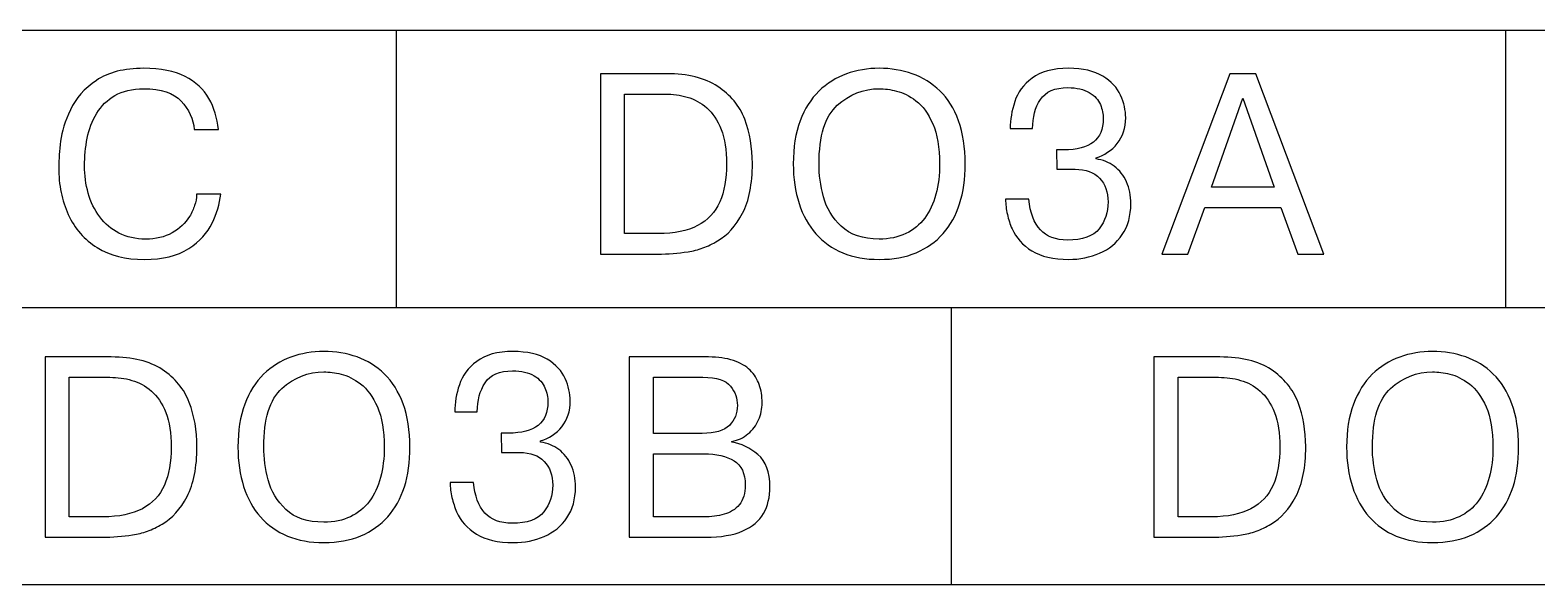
# Model space of a CAD drawing. Header units: millimetres. Extents: x 3520 to 8864, y 403 to 1747.
# Drawn here: x 5633.014 to 5634.253, y 876.052 to 876.508 of the extents above; entities that cross this region are included whole.
import ezdxf

# ---------------------------------------------------------------- set-up
doc = ezdxf.new("R2010")
doc.units = ezdxf.units.MM
doc.layers.add('text', color=250, linetype='Continuous')

msp = doc.modelspace()

# ---------------------------------------------------------------- linework, layer by layer
at = {"layer": 'text', "color": 0}
for points, knots in [([(5628.8631, 876.0524, 1518.358), (5628.8631, 876.0524, 1518.358), (5635.4871, 876.0524, 1518.358), (5635.4871, 876.0524, 1518.358), (5635.4871, 876.0524, 1518.358), (5635.4871, 876.0524, 1518.358), (5635.4871, 876.5084, 1518.358), (5635.4871, 876.5084, 1518.358), (5635.4871, 876.5084, 1518.358), (5635.4871, 876.5084, 1518.358), (5628.8631, 876.5084, 1518.358), (5628.8631, 876.5084, 1518.358), (5628.8631, 876.5084, 1518.358), (5628.8631, 876.5084, 1518.358), (5628.8631, 876.0524, 1518.358), (5628.8631, 876.0524, 1518.358)], [0, 0, 0, 0, 0.25, 0.25, 0.25, 0.25, 0.5, 0.5, 0.5, 0.5, 0.75, 0.75, 0.75, 0.75, 1, 1, 1, 1]), ([(5633.1506, 876.3734, 1518.358), (5633.1506, 876.3734, 1518.358), (5633.1706, 876.3734, 1518.358), (5633.1706, 876.3734, 1518.358), (5633.1706, 876.3734, 1518.358), (5633.1697, 876.3655, 1518.358), (5633.1673, 876.3576, 1518.358), (5633.1635, 876.3496, 1518.358), (5633.1635, 876.3496, 1518.358), (5633.1597, 876.3417, 1518.358), (5633.1533, 876.3348, 1518.358), (5633.1442, 876.3288, 1518.358), (5633.1442, 876.3288, 1518.358), (5633.135, 876.3228, 1518.358), (5633.1229, 876.3199, 1518.358), (5633.1078, 876.3199, 1518.358), (5633.1078, 876.3199, 1518.358), (5633.0925, 876.3199, 1518.358), (5633.0795, 876.3231, 1518.358), (5633.069, 876.3296, 1518.358), (5633.069, 876.3296, 1518.358), (5633.0585, 876.3361, 1518.358), (5633.0505, 876.3452, 1518.358), (5633.0452, 876.3567, 1518.358), (5633.0452, 876.3567, 1518.358), (5633.0426, 876.3625, 1518.358), (5633.0406, 876.3686, 1518.358), (5633.0393, 876.375, 1518.358), (5633.0393, 876.375, 1518.358), (5633.038, 876.3814, 1518.358), (5633.0374, 876.3883, 1518.358), (5633.0374, 876.3958, 1518.358), (5633.0374, 876.3958, 1518.358), (5633.0374, 876.4023, 1518.358), (5633.0379, 876.4094, 1518.358), (5633.0389, 876.4172, 1518.358), (5633.0389, 876.4172, 1518.358), (5633.0399, 876.4249, 1518.358), (5633.0426, 876.4335, 1518.358), (5633.047, 876.4429, 1518.358), (5633.047, 876.4429, 1518.358), (5633.0514, 876.4523, 1518.358), (5633.0585, 876.4603, 1518.358), (5633.0683, 876.467, 1518.358), (5633.0683, 876.467, 1518.358), (5633.0781, 876.4737, 1518.358), (5633.0911, 876.477, 1518.358), (5633.1072, 876.477, 1518.358), (5633.1072, 876.477, 1518.358), (5633.1211, 876.477, 1518.358), (5633.1324, 876.4747, 1518.358), (5633.1412, 876.4703, 1518.358), (5633.1412, 876.4703, 1518.358), (5633.15, 876.4658, 1518.358), (5633.1566, 876.4597, 1518.358), (5633.1609, 876.4522, 1518.358), (5633.1609, 876.4522, 1518.358), (5633.1651, 876.4446, 1518.358), (5633.1677, 876.4361, 1518.358), (5633.1686, 876.4267, 1518.358), (5633.1686, 876.4267, 1518.358), (5633.1686, 876.4267, 1518.358), (5633.1488, 876.4267, 1518.358), (5633.1488, 876.4267, 1518.358), (5633.1488, 876.4267, 1518.358), (5633.1479, 876.4355, 1518.358), (5633.1444, 876.4432, 1518.358), (5633.138, 876.45, 1518.358), (5633.138, 876.45, 1518.358), (5633.1317, 876.4568, 1518.358), (5633.1214, 876.4602, 1518.358), (5633.1072, 876.4602, 1518.358), (5633.1072, 876.4602, 1518.358), (5633.0978, 876.4602, 1518.358), (5633.0899, 876.4584, 1518.358), (5633.0836, 876.4547, 1518.358), (5633.0836, 876.4547, 1518.358), (5633.0773, 876.451, 1518.358), (5633.0723, 876.4461, 1518.358), (5633.0686, 876.44, 1518.358), (5633.0686, 876.44, 1518.358), (5633.0649, 876.4338, 1518.358), (5633.0623, 876.427, 1518.358), (5633.0608, 876.4195, 1518.358), (5633.0608, 876.4195, 1518.358), (5633.0593, 876.4121, 1518.358), (5633.0586, 876.4045, 1518.358), (5633.0586, 876.3968, 1518.358), (5633.0586, 876.3968, 1518.358), (5633.0586, 876.3891, 1518.358), (5633.0596, 876.3816, 1518.358), (5633.0616, 876.3743, 1518.358), (5633.0616, 876.3743, 1518.358), (5633.0636, 876.3671, 1518.358), (5633.0668, 876.3606, 1518.358), (5633.0711, 876.3548, 1518.358), (5633.0711, 876.3548, 1518.358), (5633.0753, 876.3492, 1518.358), (5633.0805, 876.3448, 1518.358), (5633.0869, 876.3415, 1518.358), (5633.0869, 876.3415, 1518.358), (5633.0933, 876.3382, 1518.358), (5633.1006, 876.3366, 1518.358), (5633.1088, 876.3366, 1518.358), (5633.1088, 876.3366, 1518.358), (5633.1171, 876.3366, 1518.358), (5633.1243, 876.3383, 1518.358), (5633.1305, 876.3417, 1518.358), (5633.1305, 876.3417, 1518.358), (5633.1367, 876.3452, 1518.358), (5633.1415, 876.3496, 1518.358), (5633.145, 876.3552, 1518.358), (5633.145, 876.3552, 1518.358), (5633.1467, 876.3583, 1518.358), (5633.1481, 876.3613, 1518.358), (5633.1491, 876.3642, 1518.358), (5633.1491, 876.3642, 1518.358), (5633.1501, 876.3672, 1518.358), (5633.1506, 876.3702, 1518.358), (5633.1506, 876.3734, 1518.358)], [0, 0, 0, 0, 0.033333, 0.033333, 0.033333, 0.033333, 0.066667, 0.066667, 0.066667, 0.066667, 0.1, 0.1, 0.1, 0.1, 0.133333, 0.133333, 0.133333, 0.133333, 0.166667, 0.166667, 0.166667, 0.166667, 0.2, 0.2, 0.2, 0.2, 0.233333, 0.233333, 0.233333, 0.233333, 0.266667, 0.266667, 0.266667, 0.266667, 0.3, 0.3, 0.3, 0.3, 0.333333, 0.333333, 0.333333, 0.333333, 0.366667, 0.366667, 0.366667, 0.366667, 0.4, 0.4, 0.4, 0.4, 0.433333, 0.433333, 0.433333, 0.433333, 0.466667, 0.466667, 0.466667, 0.466667, 0.5, 0.5, 0.5, 0.5, 0.533333, 0.533333, 0.533333, 0.533333, 0.566667, 0.566667, 0.566667, 0.566667, 0.6, 0.6, 0.6, 0.6, 0.633333, 0.633333, 0.633333, 0.633333, 0.666667, 0.666667, 0.666667, 0.666667, 0.7, 0.7, 0.7, 0.7, 0.733333, 0.733333, 0.733333, 0.733333, 0.766667, 0.766667, 0.766667, 0.766667, 0.8, 0.8, 0.8, 0.8, 0.833333, 0.833333, 0.833333, 0.833333, 0.866667, 0.866667, 0.866667, 0.866667, 0.9, 0.9, 0.9, 0.9, 0.933333, 0.933333, 0.933333, 0.933333, 0.966667, 0.966667, 0.966667, 0.966667, 1, 1, 1, 1]), ([(5633.4827, 876.4725, 1518.358), (5633.4827, 876.4725, 1518.358), (5633.5371, 876.4725, 1518.358), (5633.5371, 876.4725, 1518.358), (5633.5371, 876.4725, 1518.358), (5633.5545, 876.4725, 1518.358), (5633.5686, 876.4691, 1518.358), (5633.5791, 876.4621, 1518.358), (5633.5791, 876.4621, 1518.358), (5633.5896, 876.4552, 1518.358), (5633.597, 876.4462, 1518.358), (5633.6013, 876.4351, 1518.358), (5633.6013, 876.4351, 1518.358), (5633.6055, 876.4239, 1518.358), (5633.6076, 876.4118, 1518.358), (5633.6076, 876.3988, 1518.358), (5633.6076, 876.3988, 1518.358), (5633.6076, 876.3818, 1518.358), (5633.6049, 876.3681, 1518.358), (5633.5995, 876.3578, 1518.358), (5633.5995, 876.3578, 1518.358), (5633.594, 876.3474, 1518.358), (5633.5872, 876.3398, 1518.358), (5633.579, 876.3351, 1518.358), (5633.579, 876.3351, 1518.358), (5633.5749, 876.3327, 1518.358), (5633.5709, 876.3308, 1518.358), (5633.5669, 876.3293, 1518.358), (5633.5669, 876.3293, 1518.358), (5633.5629, 876.3278, 1518.358), (5633.5588, 876.3268, 1518.358), (5633.5547, 876.3262, 1518.358), (5633.5547, 876.3262, 1518.358), (5633.5466, 876.325, 1518.358), (5633.5383, 876.3243, 1518.358), (5633.5297, 876.3243, 1518.358), (5633.5297, 876.3243, 1518.358), (5633.5297, 876.3243, 1518.358), (5633.4827, 876.3243, 1518.358), (5633.4827, 876.3243, 1518.358), (5633.4827, 876.3243, 1518.358), (5633.4827, 876.3243, 1518.358), (5633.4827, 876.4725, 1518.358), (5633.4827, 876.4725, 1518.358)], [0, 0, 0, 0, 0.090909, 0.090909, 0.090909, 0.090909, 0.181818, 0.181818, 0.181818, 0.181818, 0.272727, 0.272727, 0.272727, 0.272727, 0.363636, 0.363636, 0.363636, 0.363636, 0.454545, 0.454545, 0.454545, 0.454545, 0.545455, 0.545455, 0.545455, 0.545455, 0.636364, 0.636364, 0.636364, 0.636364, 0.727273, 0.727273, 0.727273, 0.727273, 0.818182, 0.818182, 0.818182, 0.818182, 0.909091, 0.909091, 0.909091, 0.909091, 1, 1, 1, 1]), ([(5633.7119, 876.3199, 1518.358), (5633.7007, 876.3199, 1518.358), (5633.6907, 876.3217, 1518.358), (5633.6819, 876.3253, 1518.358), (5633.6819, 876.3253, 1518.358), (5633.6732, 876.3289, 1518.358), (5633.6658, 876.3341, 1518.358), (5633.6598, 876.341, 1518.358), (5633.6598, 876.341, 1518.358), (5633.6538, 876.3478, 1518.358), (5633.6492, 876.3561, 1518.358), (5633.646, 876.3659, 1518.358), (5633.646, 876.3659, 1518.358), (5633.6428, 876.3756, 1518.358), (5633.6412, 876.3865, 1518.358), (5633.6412, 876.3984, 1518.358), (5633.6412, 876.3984, 1518.358), (5633.6412, 876.4119, 1518.358), (5633.6431, 876.4237, 1518.358), (5633.6469, 876.4337, 1518.358), (5633.6469, 876.4337, 1518.358), (5633.6506, 876.4437, 1518.358), (5633.6558, 876.4519, 1518.358), (5633.6623, 876.4583, 1518.358), (5633.6623, 876.4583, 1518.358), (5633.6689, 876.4646, 1518.358), (5633.6764, 876.4693, 1518.358), (5633.6849, 876.4724, 1518.358), (5633.6849, 876.4724, 1518.358), (5633.6934, 876.4754, 1518.358), (5633.7024, 876.477, 1518.358), (5633.7119, 876.477, 1518.358), (5633.7119, 876.477, 1518.358), (5633.7215, 876.477, 1518.358), (5633.7306, 876.4755, 1518.358), (5633.7391, 876.4725, 1518.358), (5633.7391, 876.4725, 1518.358), (5633.7477, 876.4695, 1518.358), (5633.7552, 876.4648, 1518.358), (5633.7617, 876.4585, 1518.358), (5633.7617, 876.4585, 1518.358), (5633.7682, 876.4522, 1518.358), (5633.7733, 876.444, 1518.358), (5633.7771, 876.4339, 1518.358), (5633.7771, 876.4339, 1518.358), (5633.7808, 876.4238, 1518.358), (5633.7826, 876.412, 1518.358), (5633.7826, 876.3984, 1518.358), (5633.7826, 876.3984, 1518.358), (5633.7826, 876.3861, 1518.358), (5633.7811, 876.3752, 1518.358), (5633.778, 876.3657, 1518.358), (5633.778, 876.3657, 1518.358), (5633.775, 876.3561, 1518.358), (5633.7704, 876.348, 1518.358), (5633.7644, 876.3412, 1518.358), (5633.7644, 876.3412, 1518.358), (5633.7584, 876.3344, 1518.358), (5633.7511, 876.3292, 1518.358), (5633.7423, 876.3254, 1518.358), (5633.7423, 876.3254, 1518.358), (5633.7335, 876.3217, 1518.358), (5633.7234, 876.3199, 1518.358), (5633.7119, 876.3199, 1518.358)], [0, 0, 0, 0, 0.0625, 0.0625, 0.0625, 0.0625, 0.125, 0.125, 0.125, 0.125, 0.1875, 0.1875, 0.1875, 0.1875, 0.25, 0.25, 0.25, 0.25, 0.3125, 0.3125, 0.3125, 0.3125, 0.375, 0.375, 0.375, 0.375, 0.4375, 0.4375, 0.4375, 0.4375, 0.5, 0.5, 0.5, 0.5, 0.5625, 0.5625, 0.5625, 0.5625, 0.625, 0.625, 0.625, 0.625, 0.6875, 0.6875, 0.6875, 0.6875, 0.75, 0.75, 0.75, 0.75, 0.8125, 0.8125, 0.8125, 0.8125, 0.875, 0.875, 0.875, 0.875, 0.9375, 0.9375, 0.9375, 0.9375, 1, 1, 1, 1]), ([(5633.8158, 876.3694, 1518.358), (5633.8158, 876.3694, 1518.358), (5633.8349, 876.3694, 1518.358), (5633.8349, 876.3694, 1518.358), (5633.8349, 876.3694, 1518.358), (5633.837, 876.347, 1518.358), (5633.8475, 876.3358, 1518.358), (5633.8665, 876.3358, 1518.358), (5633.8665, 876.3358, 1518.358), (5633.8791, 876.3358, 1518.358), (5633.8879, 876.3389, 1518.358), (5633.8927, 876.3451, 1518.358), (5633.8927, 876.3451, 1518.358), (5633.8976, 876.3514, 1518.358), (5633.9, 876.3587, 1518.358), (5633.9, 876.3671, 1518.358), (5633.9, 876.3671, 1518.358), (5633.9, 876.3753, 1518.358), (5633.8977, 876.3817, 1518.358), (5633.8931, 876.3867, 1518.358), (5633.8931, 876.3867, 1518.358), (5633.8884, 876.3916, 1518.358), (5633.8817, 876.394, 1518.358), (5633.8729, 876.394, 1518.358), (5633.8729, 876.394, 1518.358), (5633.8729, 876.394, 1518.358), (5633.8632, 876.394, 1518.358), (5633.8632, 876.394, 1518.358), (5633.8632, 876.394, 1518.358), (5633.8632, 876.394, 1518.358), (5633.858, 876.394, 1518.358), (5633.858, 876.394, 1518.358), (5633.858, 876.394, 1518.358), (5633.858, 876.394, 1518.358), (5633.8577, 876.4099, 1518.358), (5633.8577, 876.4099, 1518.358), (5633.8577, 876.4099, 1518.358), (5633.8577, 876.4099, 1518.358), (5633.8636, 876.4099, 1518.358), (5633.8636, 876.4099, 1518.358), (5633.8636, 876.4099, 1518.358), (5633.8852, 876.4099, 1518.358), (5633.896, 876.4184, 1518.358), (5633.896, 876.4354, 1518.358), (5633.896, 876.4354, 1518.358), (5633.896, 876.4394, 1518.358), (5633.8952, 876.4433, 1518.358), (5633.8937, 876.4472, 1518.358), (5633.8937, 876.4472, 1518.358), (5633.8921, 876.4511, 1518.358), (5633.8891, 876.4543, 1518.358), (5633.8846, 876.457, 1518.358), (5633.8846, 876.457, 1518.358), (5633.8802, 876.4597, 1518.358), (5633.8743, 876.4611, 1518.358), (5633.8668, 876.4611, 1518.358), (5633.8668, 876.4611, 1518.358), (5633.8562, 876.4611, 1518.358), (5633.8487, 876.4578, 1518.358), (5633.8444, 876.4513, 1518.358), (5633.8444, 876.4513, 1518.358), (5633.8401, 876.4448, 1518.358), (5633.838, 876.4368, 1518.358), (5633.838, 876.4275, 1518.358), (5633.838, 876.4275, 1518.358), (5633.838, 876.4275, 1518.358), (5633.8196, 876.4275, 1518.358), (5633.8196, 876.4275, 1518.358), (5633.8196, 876.4275, 1518.358), (5633.8196, 876.4348, 1518.358), (5633.8208, 876.4421, 1518.358), (5633.8233, 876.4496, 1518.358), (5633.8233, 876.4496, 1518.358), (5633.8257, 876.4571, 1518.358), (5633.8305, 876.4635, 1518.358), (5633.8375, 876.4689, 1518.358), (5633.8375, 876.4689, 1518.358), (5633.8446, 876.4743, 1518.358), (5633.8546, 876.477, 1518.358), (5633.8675, 876.477, 1518.358), (5633.8675, 876.477, 1518.358), (5633.8792, 876.477, 1518.358), (5633.8886, 876.4748, 1518.358), (5633.8956, 876.4705, 1518.358), (5633.8956, 876.4705, 1518.358), (5633.9026, 876.4663, 1518.358), (5633.9075, 876.461, 1518.358), (5633.9103, 876.4548, 1518.358), (5633.9103, 876.4548, 1518.358), (5633.9131, 876.4486, 1518.358), (5633.9145, 876.4424, 1518.358), (5633.9145, 876.4364, 1518.358), (5633.9145, 876.4364, 1518.358), (5633.9145, 876.428, 1518.358), (5633.9122, 876.4209, 1518.358), (5633.9075, 876.4152, 1518.358), (5633.9075, 876.4152, 1518.358), (5633.9029, 876.4094, 1518.358), (5633.897, 876.4055, 1518.358), (5633.8901, 876.4035, 1518.358), (5633.8901, 876.4035, 1518.358), (5633.8901, 876.4035, 1518.358), (5633.8901, 876.4025, 1518.358), (5633.8901, 876.4025, 1518.358), (5633.8901, 876.4025, 1518.358), (5633.8957, 876.4017, 1518.358), (5633.9007, 876.3997, 1518.358), (5633.9051, 876.3965, 1518.358), (5633.9051, 876.3965, 1518.358), (5633.9094, 876.3932, 1518.358), (5633.9128, 876.3889, 1518.358), (5633.9152, 876.3836, 1518.358), (5633.9152, 876.3836, 1518.358), (5633.9175, 876.3783, 1518.358), (5633.9187, 876.3723, 1518.358), (5633.9187, 876.3657, 1518.358), (5633.9187, 876.3657, 1518.358), (5633.9187, 876.3557, 1518.358), (5633.9164, 876.3472, 1518.358), (5633.9117, 876.3403, 1518.358), (5633.9117, 876.3403, 1518.358), (5633.907, 876.3335, 1518.358), (5633.9008, 876.3283, 1518.358), (5633.8931, 876.325, 1518.358), (5633.8931, 876.325, 1518.358), (5633.8853, 876.3216, 1518.358), (5633.8768, 876.3199, 1518.358), (5633.8677, 876.3199, 1518.358), (5633.8677, 876.3199, 1518.358), (5633.855, 876.3199, 1518.358), (5633.8449, 876.3222, 1518.358), (5633.8374, 876.3269, 1518.358), (5633.8374, 876.3269, 1518.358), (5633.8298, 876.3316, 1518.358), (5633.8244, 876.3377, 1518.358), (5633.8211, 876.3451, 1518.358), (5633.8211, 876.3451, 1518.358), (5633.8194, 876.3489, 1518.358), (5633.8181, 876.3529, 1518.358), (5633.8172, 876.3569, 1518.358), (5633.8172, 876.3569, 1518.358), (5633.8163, 876.361, 1518.358), (5633.8158, 876.3651, 1518.358), (5633.8158, 876.3694, 1518.358)], [0, 0, 0, 0, 0.027778, 0.027778, 0.027778, 0.027778, 0.055556, 0.055556, 0.055556, 0.055556, 0.083333, 0.083333, 0.083333, 0.083333, 0.111111, 0.111111, 0.111111, 0.111111, 0.138889, 0.138889, 0.138889, 0.138889, 0.166667, 0.166667, 0.166667, 0.166667, 0.194444, 0.194444, 0.194444, 0.194444, 0.222222, 0.222222, 0.222222, 0.222222, 0.25, 0.25, 0.25, 0.25, 0.277778, 0.277778, 0.277778, 0.277778, 0.305556, 0.305556, 0.305556, 0.305556, 0.333333, 0.333333, 0.333333, 0.333333, 0.361111, 0.361111, 0.361111, 0.361111, 0.388889, 0.388889, 0.388889, 0.388889, 0.416667, 0.416667, 0.416667, 0.416667, 0.444444, 0.444444, 0.444444, 0.444444, 0.472222, 0.472222, 0.472222, 0.472222, 0.5, 0.5, 0.5, 0.5, 0.527778, 0.527778, 0.527778, 0.527778, 0.555556, 0.555556, 0.555556, 0.555556, 0.583333, 0.583333, 0.583333, 0.583333, 0.611111, 0.611111, 0.611111, 0.611111, 0.638889, 0.638889, 0.638889, 0.638889, 0.666667, 0.666667, 0.666667, 0.666667, 0.694444, 0.694444, 0.694444, 0.694444, 0.722222, 0.722222, 0.722222, 0.722222, 0.75, 0.75, 0.75, 0.75, 0.777778, 0.777778, 0.777778, 0.777778, 0.805556, 0.805556, 0.805556, 0.805556, 0.833333, 0.833333, 0.833333, 0.833333, 0.861111, 0.861111, 0.861111, 0.861111, 0.888889, 0.888889, 0.888889, 0.888889, 0.916667, 0.916667, 0.916667, 0.916667, 0.944444, 0.944444, 0.944444, 0.944444, 0.972222, 0.972222, 0.972222, 0.972222, 1, 1, 1, 1]), ([(5633.9795, 876.3627, 1518.358), (5633.9795, 876.3627, 1518.358), (5633.9655, 876.3243, 1518.358), (5633.9655, 876.3243, 1518.358), (5633.9655, 876.3243, 1518.358), (5633.9655, 876.3243, 1518.358), (5633.9442, 876.3243, 1518.358), (5633.9442, 876.3243, 1518.358), (5633.9442, 876.3243, 1518.358), (5633.9442, 876.3243, 1518.358), (5634.0002, 876.4725, 1518.358), (5634.0002, 876.4725, 1518.358), (5634.0002, 876.4725, 1518.358), (5634.0002, 876.4725, 1518.358), (5634.0214, 876.4725, 1518.358), (5634.0214, 876.4725, 1518.358), (5634.0214, 876.4725, 1518.358), (5634.0214, 876.4725, 1518.358), (5634.0775, 876.3243, 1518.358), (5634.0775, 876.3243, 1518.358), (5634.0775, 876.3243, 1518.358), (5634.0775, 876.3243, 1518.358), (5634.0561, 876.3243, 1518.358), (5634.0561, 876.3243, 1518.358), (5634.0561, 876.3243, 1518.358), (5634.0561, 876.3243, 1518.358), (5634.0421, 876.3627, 1518.358), (5634.0421, 876.3627, 1518.358), (5634.0421, 876.3627, 1518.358), (5634.0421, 876.3627, 1518.358), (5633.9795, 876.3627, 1518.358), (5633.9795, 876.3627, 1518.358)], [0, 0, 0, 0, 0.125, 0.125, 0.125, 0.125, 0.25, 0.25, 0.25, 0.25, 0.375, 0.375, 0.375, 0.375, 0.5, 0.5, 0.5, 0.5, 0.625, 0.625, 0.625, 0.625, 0.75, 0.75, 0.75, 0.75, 0.875, 0.875, 0.875, 0.875, 1, 1, 1, 1]), ([(5633.7119, 876.3366, 1518.358), (5633.7202, 876.3366, 1518.358), (5633.7275, 876.3381, 1518.358), (5633.7338, 876.3412, 1518.358), (5633.7338, 876.3412, 1518.358), (5633.7401, 876.3442, 1518.358), (5633.7453, 876.3484, 1518.358), (5633.7493, 876.3538, 1518.358), (5633.7493, 876.3538, 1518.358), (5633.7534, 876.3592, 1518.358), (5633.7565, 876.3658, 1518.358), (5633.7585, 876.3734, 1518.358), (5633.7585, 876.3734, 1518.358), (5633.7605, 876.381, 1518.358), (5633.7615, 876.3894, 1518.358), (5633.7615, 876.3984, 1518.358), (5633.7615, 876.3984, 1518.358), (5633.7615, 876.4119, 1518.358), (5633.7597, 876.4229, 1518.358), (5633.7559, 876.4314, 1518.358), (5633.7559, 876.4314, 1518.358), (5633.7521, 876.4399, 1518.358), (5633.7476, 876.4462, 1518.358), (5633.7421, 876.4503, 1518.358), (5633.7421, 876.4503, 1518.358), (5633.7367, 876.4544, 1518.358), (5633.7314, 876.4571, 1518.358), (5633.7262, 876.4583, 1518.358), (5633.7262, 876.4583, 1518.358), (5633.721, 876.4596, 1518.358), (5633.7163, 876.4602, 1518.358), (5633.7119, 876.4602, 1518.358), (5633.7119, 876.4602, 1518.358), (5633.6989, 876.4602, 1518.358), (5633.6874, 876.4557, 1518.358), (5633.6774, 876.4466, 1518.358), (5633.6774, 876.4466, 1518.358), (5633.6674, 876.4376, 1518.358), (5633.6624, 876.4215, 1518.358), (5633.6624, 876.3984, 1518.358), (5633.6624, 876.3984, 1518.358), (5633.6624, 876.3896, 1518.358), (5633.6636, 876.3806, 1518.358), (5633.6661, 876.3713, 1518.358), (5633.6661, 876.3713, 1518.358), (5633.6685, 876.3621, 1518.358), (5633.6733, 876.354, 1518.358), (5633.6807, 876.3471, 1518.358), (5633.6807, 876.3471, 1518.358), (5633.688, 876.3401, 1518.358), (5633.6984, 876.3366, 1518.358), (5633.7119, 876.3366, 1518.358)], [0, 0, 0, 0, 0.076923, 0.076923, 0.076923, 0.076923, 0.153846, 0.153846, 0.153846, 0.153846, 0.230769, 0.230769, 0.230769, 0.230769, 0.307692, 0.307692, 0.307692, 0.307692, 0.384615, 0.384615, 0.384615, 0.384615, 0.461538, 0.461538, 0.461538, 0.461538, 0.538462, 0.538462, 0.538462, 0.538462, 0.615385, 0.615385, 0.615385, 0.615385, 0.692308, 0.692308, 0.692308, 0.692308, 0.769231, 0.769231, 0.769231, 0.769231, 0.846154, 0.846154, 0.846154, 0.846154, 0.923077, 0.923077, 0.923077, 0.923077, 1, 1, 1, 1]), ([(5633.5026, 876.4558, 1518.358), (5633.5026, 876.4558, 1518.358), (5633.5026, 876.3411, 1518.358), (5633.5026, 876.3411, 1518.358), (5633.5026, 876.3411, 1518.358), (5633.5026, 876.3411, 1518.358), (5633.5303, 876.3411, 1518.358), (5633.5303, 876.3411, 1518.358), (5633.5303, 876.3411, 1518.358), (5633.5435, 876.3411, 1518.358), (5633.5543, 876.3433, 1518.358), (5633.5626, 876.3477, 1518.358), (5633.5626, 876.3477, 1518.358), (5633.5709, 876.3522, 1518.358), (5633.577, 876.3586, 1518.358), (5633.5808, 876.3672, 1518.358), (5633.5808, 876.3672, 1518.358), (5633.5845, 876.3757, 1518.358), (5633.5864, 876.3861, 1518.358), (5633.5864, 876.3984, 1518.358), (5633.5864, 876.3984, 1518.358), (5633.5864, 876.4098, 1518.358), (5633.5849, 876.4192, 1518.358), (5633.5819, 876.4268, 1518.358), (5633.5819, 876.4268, 1518.358), (5633.5789, 876.4344, 1518.358), (5633.575, 876.4403, 1518.358), (5633.5701, 876.4445, 1518.358), (5633.5701, 876.4445, 1518.358), (5633.5653, 876.4487, 1518.358), (5633.5599, 876.4516, 1518.358), (5633.5541, 876.4533, 1518.358), (5633.5541, 876.4533, 1518.358), (5633.5482, 876.4549, 1518.358), (5633.5422, 876.4558, 1518.358), (5633.536, 876.4558, 1518.358), (5633.536, 876.4558, 1518.358), (5633.536, 876.4558, 1518.358), (5633.5026, 876.4558, 1518.358), (5633.5026, 876.4558, 1518.358)], [0, 0, 0, 0, 0.1, 0.1, 0.1, 0.1, 0.2, 0.2, 0.2, 0.2, 0.3, 0.3, 0.3, 0.3, 0.4, 0.4, 0.4, 0.4, 0.5, 0.5, 0.5, 0.5, 0.6, 0.6, 0.6, 0.6, 0.7, 0.7, 0.7, 0.7, 0.8, 0.8, 0.8, 0.8, 0.9, 0.9, 0.9, 0.9, 1, 1, 1, 1]), ([(5633.985, 876.3794, 1518.358), (5633.985, 876.3794, 1518.358), (5634.0366, 876.3794, 1518.358), (5634.0366, 876.3794, 1518.358), (5634.0366, 876.3794, 1518.358), (5634.0366, 876.3794, 1518.358), (5634.0108, 876.4524, 1518.358), (5634.0108, 876.4524, 1518.358), (5634.0108, 876.4524, 1518.358), (5634.0108, 876.4524, 1518.358), (5633.985, 876.3794, 1518.358), (5633.985, 876.3794, 1518.358)], [0, 0, 0, 0, 0.333333, 0.333333, 0.333333, 0.333333, 0.666667, 0.666667, 0.666667, 0.666667, 1, 1, 1, 1]), ([(5633.0261, 876.2397, 1518.358), (5633.0261, 876.2397, 1518.358), (5633.0806, 876.2397, 1518.358), (5633.0806, 876.2397, 1518.358), (5633.0806, 876.2397, 1518.358), (5633.098, 876.2397, 1518.358), (5633.112, 876.2363, 1518.358), (5633.1225, 876.2294, 1518.358), (5633.1225, 876.2294, 1518.358), (5633.133, 876.2224, 1518.358), (5633.1405, 876.2134, 1518.358), (5633.1447, 876.2023, 1518.358), (5633.1447, 876.2023, 1518.358), (5633.1489, 876.1912, 1518.358), (5633.151, 876.1791, 1518.358), (5633.151, 876.166, 1518.358), (5633.151, 876.166, 1518.358), (5633.151, 876.149, 1518.358), (5633.1483, 876.1354, 1518.358), (5633.1429, 876.125, 1518.358), (5633.1429, 876.125, 1518.358), (5633.1374, 876.1146, 1518.358), (5633.1306, 876.107, 1518.358), (5633.1224, 876.1023, 1518.358), (5633.1224, 876.1023, 1518.358), (5633.1183, 876.0999, 1518.358), (5633.1143, 876.098, 1518.358), (5633.1103, 876.0966, 1518.358), (5633.1103, 876.0966, 1518.358), (5633.1063, 876.0951, 1518.358), (5633.1023, 876.094, 1518.358), (5633.0981, 876.0934, 1518.358), (5633.0981, 876.0934, 1518.358), (5633.09, 876.0922, 1518.358), (5633.0817, 876.0915, 1518.358), (5633.0731, 876.0915, 1518.358), (5633.0731, 876.0915, 1518.358), (5633.0731, 876.0915, 1518.358), (5633.0261, 876.0915, 1518.358), (5633.0261, 876.0915, 1518.358), (5633.0261, 876.0915, 1518.358), (5633.0261, 876.0915, 1518.358), (5633.0261, 876.2397, 1518.358), (5633.0261, 876.2397, 1518.358)], [0, 0, 0, 0, 0.090909, 0.090909, 0.090909, 0.090909, 0.181818, 0.181818, 0.181818, 0.181818, 0.272727, 0.272727, 0.272727, 0.272727, 0.363636, 0.363636, 0.363636, 0.363636, 0.454545, 0.454545, 0.454545, 0.454545, 0.545455, 0.545455, 0.545455, 0.545455, 0.636364, 0.636364, 0.636364, 0.636364, 0.727273, 0.727273, 0.727273, 0.727273, 0.818182, 0.818182, 0.818182, 0.818182, 0.909091, 0.909091, 0.909091, 0.909091, 1, 1, 1, 1]), ([(5633.2554, 876.0871, 1518.358), (5633.2442, 876.0871, 1518.358), (5633.2341, 876.0889, 1518.358), (5633.2254, 876.0925, 1518.358), (5633.2254, 876.0925, 1518.358), (5633.2166, 876.0961, 1518.358), (5633.2093, 876.1014, 1518.358), (5633.2032, 876.1082, 1518.358), (5633.2032, 876.1082, 1518.358), (5633.1972, 876.115, 1518.358), (5633.1926, 876.1233, 1518.358), (5633.1894, 876.1331, 1518.358), (5633.1894, 876.1331, 1518.358), (5633.1863, 876.1429, 1518.358), (5633.1847, 876.1537, 1518.358), (5633.1847, 876.1657, 1518.358), (5633.1847, 876.1657, 1518.358), (5633.1847, 876.1791, 1518.358), (5633.1865, 876.1909, 1518.358), (5633.1903, 876.2009, 1518.358), (5633.1903, 876.2009, 1518.358), (5633.1941, 876.211, 1518.358), (5633.1992, 876.2191, 1518.358), (5633.2058, 876.2255, 1518.358), (5633.2058, 876.2255, 1518.358), (5633.2123, 876.2318, 1518.358), (5633.2198, 876.2365, 1518.358), (5633.2283, 876.2396, 1518.358), (5633.2283, 876.2396, 1518.358), (5633.2368, 876.2427, 1518.358), (5633.2458, 876.2442, 1518.358), (5633.2554, 876.2442, 1518.358), (5633.2554, 876.2442, 1518.358), (5633.265, 876.2442, 1518.358), (5633.274, 876.2427, 1518.358), (5633.2826, 876.2397, 1518.358), (5633.2826, 876.2397, 1518.358), (5633.2911, 876.2367, 1518.358), (5633.2986, 876.2321, 1518.358), (5633.3051, 876.2257, 1518.358), (5633.3051, 876.2257, 1518.358), (5633.3116, 876.2194, 1518.358), (5633.3168, 876.2112, 1518.358), (5633.3205, 876.2011, 1518.358), (5633.3205, 876.2011, 1518.358), (5633.3242, 876.1911, 1518.358), (5633.3261, 876.1792, 1518.358), (5633.3261, 876.1657, 1518.358), (5633.3261, 876.1657, 1518.358), (5633.3261, 876.1533, 1518.358), (5633.3246, 876.1424, 1518.358), (5633.3215, 876.1329, 1518.358), (5633.3215, 876.1329, 1518.358), (5633.3184, 876.1234, 1518.358), (5633.3139, 876.1152, 1518.358), (5633.3079, 876.1084, 1518.358), (5633.3079, 876.1084, 1518.358), (5633.3019, 876.1017, 1518.358), (5633.2945, 876.0964, 1518.358), (5633.2857, 876.0927, 1518.358), (5633.2857, 876.0927, 1518.358), (5633.2769, 876.089, 1518.358), (5633.2668, 876.0871, 1518.358), (5633.2554, 876.0871, 1518.358)], [0, 0, 0, 0, 0.0625, 0.0625, 0.0625, 0.0625, 0.125, 0.125, 0.125, 0.125, 0.1875, 0.1875, 0.1875, 0.1875, 0.25, 0.25, 0.25, 0.25, 0.3125, 0.3125, 0.3125, 0.3125, 0.375, 0.375, 0.375, 0.375, 0.4375, 0.4375, 0.4375, 0.4375, 0.5, 0.5, 0.5, 0.5, 0.5625, 0.5625, 0.5625, 0.5625, 0.625, 0.625, 0.625, 0.625, 0.6875, 0.6875, 0.6875, 0.6875, 0.75, 0.75, 0.75, 0.75, 0.8125, 0.8125, 0.8125, 0.8125, 0.875, 0.875, 0.875, 0.875, 0.9375, 0.9375, 0.9375, 0.9375, 1, 1, 1, 1]), ([(5633.3592, 876.1366, 1518.358), (5633.3592, 876.1366, 1518.358), (5633.3784, 876.1366, 1518.358), (5633.3784, 876.1366, 1518.358), (5633.3784, 876.1366, 1518.358), (5633.3804, 876.1142, 1518.358), (5633.3909, 876.103, 1518.358), (5633.4099, 876.103, 1518.358), (5633.4099, 876.103, 1518.358), (5633.4226, 876.103, 1518.358), (5633.4313, 876.1061, 1518.358), (5633.4362, 876.1124, 1518.358), (5633.4362, 876.1124, 1518.358), (5633.441, 876.1186, 1518.358), (5633.4435, 876.1259, 1518.358), (5633.4435, 876.1343, 1518.358), (5633.4435, 876.1343, 1518.358), (5633.4435, 876.1425, 1518.358), (5633.4411, 876.149, 1518.358), (5633.4365, 876.1539, 1518.358), (5633.4365, 876.1539, 1518.358), (5633.4318, 876.1588, 1518.358), (5633.4251, 876.1612, 1518.358), (5633.4164, 876.1612, 1518.358), (5633.4164, 876.1612, 1518.358), (5633.4164, 876.1612, 1518.358), (5633.4066, 876.1612, 1518.358), (5633.4066, 876.1612, 1518.358), (5633.4066, 876.1612, 1518.358), (5633.4066, 876.1612, 1518.358), (5633.4014, 876.1612, 1518.358), (5633.4014, 876.1612, 1518.358), (5633.4014, 876.1612, 1518.358), (5633.4014, 876.1612, 1518.358), (5633.4012, 876.1771, 1518.358), (5633.4012, 876.1771, 1518.358), (5633.4012, 876.1771, 1518.358), (5633.4012, 876.1771, 1518.358), (5633.4071, 876.1771, 1518.358), (5633.4071, 876.1771, 1518.358), (5633.4071, 876.1771, 1518.358), (5633.4287, 876.1771, 1518.358), (5633.4395, 876.1856, 1518.358), (5633.4395, 876.2027, 1518.358), (5633.4395, 876.2027, 1518.358), (5633.4395, 876.2067, 1518.358), (5633.4387, 876.2106, 1518.358), (5633.4371, 876.2144, 1518.358), (5633.4371, 876.2144, 1518.358), (5633.4355, 876.2183, 1518.358), (5633.4325, 876.2216, 1518.358), (5633.4281, 876.2243, 1518.358), (5633.4281, 876.2243, 1518.358), (5633.4237, 876.2269, 1518.358), (5633.4177, 876.2283, 1518.358), (5633.4103, 876.2283, 1518.358), (5633.4103, 876.2283, 1518.358), (5633.3997, 876.2283, 1518.358), (5633.3922, 876.225, 1518.358), (5633.3879, 876.2185, 1518.358), (5633.3879, 876.2185, 1518.358), (5633.3836, 876.212, 1518.358), (5633.3814, 876.204, 1518.358), (5633.3814, 876.1947, 1518.358), (5633.3814, 876.1947, 1518.358), (5633.3814, 876.1947, 1518.358), (5633.363, 876.1947, 1518.358), (5633.363, 876.1947, 1518.358), (5633.363, 876.1947, 1518.358), (5633.363, 876.202, 1518.358), (5633.3643, 876.2094, 1518.358), (5633.3667, 876.2169, 1518.358), (5633.3667, 876.2169, 1518.358), (5633.3691, 876.2243, 1518.358), (5633.3739, 876.2307, 1518.358), (5633.381, 876.2361, 1518.358), (5633.381, 876.2361, 1518.358), (5633.3881, 876.2415, 1518.358), (5633.398, 876.2442, 1518.358), (5633.4109, 876.2442, 1518.358), (5633.4109, 876.2442, 1518.358), (5633.4226, 876.2442, 1518.358), (5633.432, 876.242, 1518.358), (5633.439, 876.2378, 1518.358), (5633.439, 876.2378, 1518.358), (5633.4461, 876.2335, 1518.358), (5633.451, 876.2282, 1518.358), (5633.4537, 876.222, 1518.358), (5633.4537, 876.222, 1518.358), (5633.4565, 876.2158, 1518.358), (5633.4579, 876.2097, 1518.358), (5633.4579, 876.2036, 1518.358), (5633.4579, 876.2036, 1518.358), (5633.4579, 876.1952, 1518.358), (5633.4556, 876.1882, 1518.358), (5633.451, 876.1824, 1518.358), (5633.451, 876.1824, 1518.358), (5633.4463, 876.1766, 1518.358), (5633.4405, 876.1727, 1518.358), (5633.4335, 876.1707, 1518.358), (5633.4335, 876.1707, 1518.358), (5633.4335, 876.1707, 1518.358), (5633.4335, 876.1697, 1518.358), (5633.4335, 876.1697, 1518.358), (5633.4335, 876.1697, 1518.358), (5633.4392, 876.1689, 1518.358), (5633.4442, 876.1669, 1518.358), (5633.4485, 876.1637, 1518.358), (5633.4485, 876.1637, 1518.358), (5633.4529, 876.1604, 1518.358), (5633.4562, 876.1561, 1518.358), (5633.4586, 876.1508, 1518.358), (5633.4586, 876.1508, 1518.358), (5633.461, 876.1455, 1518.358), (5633.4622, 876.1395, 1518.358), (5633.4622, 876.1329, 1518.358), (5633.4622, 876.1329, 1518.358), (5633.4622, 876.1229, 1518.358), (5633.4598, 876.1144, 1518.358), (5633.4552, 876.1076, 1518.358), (5633.4552, 876.1076, 1518.358), (5633.4505, 876.1007, 1518.358), (5633.4443, 876.0955, 1518.358), (5633.4365, 876.0922, 1518.358), (5633.4365, 876.0922, 1518.358), (5633.4287, 876.0888, 1518.358), (5633.4203, 876.0871, 1518.358), (5633.4111, 876.0871, 1518.358), (5633.4111, 876.0871, 1518.358), (5633.3984, 876.0871, 1518.358), (5633.3883, 876.0894, 1518.358), (5633.3808, 876.0941, 1518.358), (5633.3808, 876.0941, 1518.358), (5633.3732, 876.0988, 1518.358), (5633.3678, 876.1049, 1518.358), (5633.3645, 876.1123, 1518.358), (5633.3645, 876.1123, 1518.358), (5633.3629, 876.1162, 1518.358), (5633.3616, 876.1201, 1518.358), (5633.3606, 876.1241, 1518.358), (5633.3606, 876.1241, 1518.358), (5633.3597, 876.1282, 1518.358), (5633.3592, 876.1323, 1518.358), (5633.3592, 876.1366, 1518.358)], [0, 0, 0, 0, 0.027778, 0.027778, 0.027778, 0.027778, 0.055556, 0.055556, 0.055556, 0.055556, 0.083333, 0.083333, 0.083333, 0.083333, 0.111111, 0.111111, 0.111111, 0.111111, 0.138889, 0.138889, 0.138889, 0.138889, 0.166667, 0.166667, 0.166667, 0.166667, 0.194444, 0.194444, 0.194444, 0.194444, 0.222222, 0.222222, 0.222222, 0.222222, 0.25, 0.25, 0.25, 0.25, 0.277778, 0.277778, 0.277778, 0.277778, 0.305556, 0.305556, 0.305556, 0.305556, 0.333333, 0.333333, 0.333333, 0.333333, 0.361111, 0.361111, 0.361111, 0.361111, 0.388889, 0.388889, 0.388889, 0.388889, 0.416667, 0.416667, 0.416667, 0.416667, 0.444444, 0.444444, 0.444444, 0.444444, 0.472222, 0.472222, 0.472222, 0.472222, 0.5, 0.5, 0.5, 0.5, 0.527778, 0.527778, 0.527778, 0.527778, 0.555556, 0.555556, 0.555556, 0.555556, 0.583333, 0.583333, 0.583333, 0.583333, 0.611111, 0.611111, 0.611111, 0.611111, 0.638889, 0.638889, 0.638889, 0.638889, 0.666667, 0.666667, 0.666667, 0.666667, 0.694444, 0.694444, 0.694444, 0.694444, 0.722222, 0.722222, 0.722222, 0.722222, 0.75, 0.75, 0.75, 0.75, 0.777778, 0.777778, 0.777778, 0.777778, 0.805556, 0.805556, 0.805556, 0.805556, 0.833333, 0.833333, 0.833333, 0.833333, 0.861111, 0.861111, 0.861111, 0.861111, 0.888889, 0.888889, 0.888889, 0.888889, 0.916667, 0.916667, 0.916667, 0.916667, 0.944444, 0.944444, 0.944444, 0.944444, 0.972222, 0.972222, 0.972222, 0.972222, 1, 1, 1, 1]), ([(5633.5064, 876.2397, 1518.358), (5633.5064, 876.2397, 1518.358), (5633.5714, 876.2397, 1518.358), (5633.5714, 876.2397, 1518.358), (5633.5714, 876.2397, 1518.358), (5633.5755, 876.2397, 1518.358), (5633.5793, 876.2395, 1518.358), (5633.5826, 876.239, 1518.358), (5633.5826, 876.239, 1518.358), (5633.5859, 876.2385, 1518.358), (5633.589, 876.2378, 1518.358), (5633.5921, 876.2367, 1518.358), (5633.5921, 876.2367, 1518.358), (5633.5977, 876.2349, 1518.358), (5633.6023, 876.2322, 1518.358), (5633.6057, 876.2288, 1518.358), (5633.6057, 876.2288, 1518.358), (5633.6092, 876.2254, 1518.358), (5633.6117, 876.2214, 1518.358), (5633.6133, 876.217, 1518.358), (5633.6133, 876.217, 1518.358), (5633.6149, 876.2125, 1518.358), (5633.6156, 876.2075, 1518.358), (5633.6156, 876.202, 1518.358), (5633.6156, 876.202, 1518.358), (5633.6156, 876.1971, 1518.358), (5633.6147, 876.1924, 1518.358), (5633.6127, 876.188, 1518.358), (5633.6127, 876.188, 1518.358), (5633.6107, 876.1835, 1518.358), (5633.6079, 876.1796, 1518.358), (5633.604, 876.1765, 1518.358), (5633.604, 876.1765, 1518.358), (5633.6002, 876.1732, 1518.358), (5633.5958, 876.1712, 1518.358), (5633.5908, 876.1703, 1518.358), (5633.5908, 876.1703, 1518.358), (5633.5908, 876.1703, 1518.358), (5633.5908, 876.1697, 1518.358), (5633.5908, 876.1697, 1518.358), (5633.5908, 876.1697, 1518.358), (5633.5985, 876.1684, 1518.358), (5633.6057, 876.165, 1518.358), (5633.6122, 876.1595, 1518.358), (5633.6122, 876.1595, 1518.358), (5633.6187, 876.1539, 1518.358), (5633.622, 876.1451, 1518.358), (5633.622, 876.1329, 1518.358), (5633.622, 876.1329, 1518.358), (5633.622, 876.1246, 1518.358), (5633.6203, 876.1173, 1518.358), (5633.6168, 876.1111, 1518.358), (5633.6168, 876.1111, 1518.358), (5633.6132, 876.1049, 1518.358), (5633.6075, 876.1002, 1518.358), (5633.5997, 876.0967, 1518.358), (5633.5997, 876.0967, 1518.358), (5633.5918, 876.0933, 1518.358), (5633.5816, 876.0915, 1518.358), (5633.5691, 876.0915, 1518.358), (5633.5691, 876.0915, 1518.358), (5633.5691, 876.0915, 1518.358), (5633.5064, 876.0915, 1518.358), (5633.5064, 876.0915, 1518.358), (5633.5064, 876.0915, 1518.358), (5633.5064, 876.0915, 1518.358), (5633.5064, 876.2397, 1518.358), (5633.5064, 876.2397, 1518.358)], [0, 0, 0, 0, 0.058824, 0.058824, 0.058824, 0.058824, 0.117647, 0.117647, 0.117647, 0.117647, 0.176471, 0.176471, 0.176471, 0.176471, 0.235294, 0.235294, 0.235294, 0.235294, 0.294118, 0.294118, 0.294118, 0.294118, 0.352941, 0.352941, 0.352941, 0.352941, 0.411765, 0.411765, 0.411765, 0.411765, 0.470588, 0.470588, 0.470588, 0.470588, 0.529412, 0.529412, 0.529412, 0.529412, 0.588235, 0.588235, 0.588235, 0.588235, 0.647059, 0.647059, 0.647059, 0.647059, 0.705882, 0.705882, 0.705882, 0.705882, 0.764706, 0.764706, 0.764706, 0.764706, 0.823529, 0.823529, 0.823529, 0.823529, 0.882353, 0.882353, 0.882353, 0.882353, 0.941176, 0.941176, 0.941176, 0.941176, 1, 1, 1, 1]), ([(5633.9376, 876.2397, 1518.358), (5633.9376, 876.2397, 1518.358), (5633.992, 876.2397, 1518.358), (5633.992, 876.2397, 1518.358), (5633.992, 876.2397, 1518.358), (5634.0095, 876.2397, 1518.358), (5634.0235, 876.2363, 1518.358), (5634.034, 876.2294, 1518.358), (5634.034, 876.2294, 1518.358), (5634.0445, 876.2224, 1518.358), (5634.0519, 876.2134, 1518.358), (5634.0562, 876.2023, 1518.358), (5634.0562, 876.2023, 1518.358), (5634.0604, 876.1912, 1518.358), (5634.0625, 876.1791, 1518.358), (5634.0625, 876.166, 1518.358), (5634.0625, 876.166, 1518.358), (5634.0625, 876.149, 1518.358), (5634.0598, 876.1354, 1518.358), (5634.0544, 876.125, 1518.358), (5634.0544, 876.125, 1518.358), (5634.0489, 876.1146, 1518.358), (5634.0421, 876.107, 1518.358), (5634.0339, 876.1023, 1518.358), (5634.0339, 876.1023, 1518.358), (5634.0298, 876.0999, 1518.358), (5634.0258, 876.098, 1518.358), (5634.0218, 876.0966, 1518.358), (5634.0218, 876.0966, 1518.358), (5634.0178, 876.0951, 1518.358), (5634.0137, 876.094, 1518.358), (5634.0096, 876.0934, 1518.358), (5634.0096, 876.0934, 1518.358), (5634.0015, 876.0922, 1518.358), (5633.9932, 876.0915, 1518.358), (5633.9846, 876.0915, 1518.358), (5633.9846, 876.0915, 1518.358), (5633.9846, 876.0915, 1518.358), (5633.9376, 876.0915, 1518.358), (5633.9376, 876.0915, 1518.358), (5633.9376, 876.0915, 1518.358), (5633.9376, 876.0915, 1518.358), (5633.9376, 876.2397, 1518.358), (5633.9376, 876.2397, 1518.358)], [0, 0, 0, 0, 0.090909, 0.090909, 0.090909, 0.090909, 0.181818, 0.181818, 0.181818, 0.181818, 0.272727, 0.272727, 0.272727, 0.272727, 0.363636, 0.363636, 0.363636, 0.363636, 0.454545, 0.454545, 0.454545, 0.454545, 0.545455, 0.545455, 0.545455, 0.545455, 0.636364, 0.636364, 0.636364, 0.636364, 0.727273, 0.727273, 0.727273, 0.727273, 0.818182, 0.818182, 0.818182, 0.818182, 0.909091, 0.909091, 0.909091, 0.909091, 1, 1, 1, 1]), ([(5634.1668, 876.0871, 1518.358), (5634.1556, 876.0871, 1518.358), (5634.1456, 876.0889, 1518.358), (5634.1369, 876.0925, 1518.358), (5634.1369, 876.0925, 1518.358), (5634.1281, 876.0961, 1518.358), (5634.1207, 876.1014, 1518.358), (5634.1147, 876.1082, 1518.358), (5634.1147, 876.1082, 1518.358), (5634.1087, 876.115, 1518.358), (5634.1041, 876.1233, 1518.358), (5634.1009, 876.1331, 1518.358), (5634.1009, 876.1331, 1518.358), (5634.0977, 876.1429, 1518.358), (5634.0961, 876.1537, 1518.358), (5634.0961, 876.1657, 1518.358), (5634.0961, 876.1657, 1518.358), (5634.0961, 876.1791, 1518.358), (5634.098, 876.1909, 1518.358), (5634.1018, 876.2009, 1518.358), (5634.1018, 876.2009, 1518.358), (5634.1055, 876.211, 1518.358), (5634.1107, 876.2191, 1518.358), (5634.1172, 876.2255, 1518.358), (5634.1172, 876.2255, 1518.358), (5634.1238, 876.2318, 1518.358), (5634.1313, 876.2365, 1518.358), (5634.1398, 876.2396, 1518.358), (5634.1398, 876.2396, 1518.358), (5634.1483, 876.2427, 1518.358), (5634.1573, 876.2442, 1518.358), (5634.1668, 876.2442, 1518.358), (5634.1668, 876.2442, 1518.358), (5634.1764, 876.2442, 1518.358), (5634.1855, 876.2427, 1518.358), (5634.194, 876.2397, 1518.358), (5634.194, 876.2397, 1518.358), (5634.2026, 876.2367, 1518.358), (5634.2101, 876.2321, 1518.358), (5634.2166, 876.2257, 1518.358), (5634.2166, 876.2257, 1518.358), (5634.2231, 876.2194, 1518.358), (5634.2282, 876.2112, 1518.358), (5634.232, 876.2011, 1518.358), (5634.232, 876.2011, 1518.358), (5634.2357, 876.1911, 1518.358), (5634.2375, 876.1792, 1518.358), (5634.2375, 876.1657, 1518.358), (5634.2375, 876.1657, 1518.358), (5634.2375, 876.1533, 1518.358), (5634.236, 876.1424, 1518.358), (5634.233, 876.1329, 1518.358), (5634.233, 876.1329, 1518.358), (5634.2299, 876.1234, 1518.358), (5634.2253, 876.1152, 1518.358), (5634.2193, 876.1084, 1518.358), (5634.2193, 876.1084, 1518.358), (5634.2133, 876.1017, 1518.358), (5634.206, 876.0964, 1518.358), (5634.1972, 876.0927, 1518.358), (5634.1972, 876.0927, 1518.358), (5634.1884, 876.089, 1518.358), (5634.1783, 876.0871, 1518.358), (5634.1668, 876.0871, 1518.358)], [0, 0, 0, 0, 0.0625, 0.0625, 0.0625, 0.0625, 0.125, 0.125, 0.125, 0.125, 0.1875, 0.1875, 0.1875, 0.1875, 0.25, 0.25, 0.25, 0.25, 0.3125, 0.3125, 0.3125, 0.3125, 0.375, 0.375, 0.375, 0.375, 0.4375, 0.4375, 0.4375, 0.4375, 0.5, 0.5, 0.5, 0.5, 0.5625, 0.5625, 0.5625, 0.5625, 0.625, 0.625, 0.625, 0.625, 0.6875, 0.6875, 0.6875, 0.6875, 0.75, 0.75, 0.75, 0.75, 0.8125, 0.8125, 0.8125, 0.8125, 0.875, 0.875, 0.875, 0.875, 0.9375, 0.9375, 0.9375, 0.9375, 1, 1, 1, 1]), ([(5633.046, 876.223, 1518.358), (5633.046, 876.223, 1518.358), (5633.046, 876.1083, 1518.358), (5633.046, 876.1083, 1518.358), (5633.046, 876.1083, 1518.358), (5633.046, 876.1083, 1518.358), (5633.0737, 876.1083, 1518.358), (5633.0737, 876.1083, 1518.358), (5633.0737, 876.1083, 1518.358), (5633.0869, 876.1083, 1518.358), (5633.0977, 876.1105, 1518.358), (5633.1061, 876.115, 1518.358), (5633.1061, 876.115, 1518.358), (5633.1144, 876.1194, 1518.358), (5633.1205, 876.1259, 1518.358), (5633.1242, 876.1344, 1518.358), (5633.1242, 876.1344, 1518.358), (5633.128, 876.1429, 1518.358), (5633.1298, 876.1533, 1518.358), (5633.1298, 876.1657, 1518.358), (5633.1298, 876.1657, 1518.358), (5633.1298, 876.177, 1518.358), (5633.1284, 876.1865, 1518.358), (5633.1254, 876.1941, 1518.358), (5633.1254, 876.1941, 1518.358), (5633.1224, 876.2016, 1518.358), (5633.1184, 876.2075, 1518.358), (5633.1136, 876.2117, 1518.358), (5633.1136, 876.2117, 1518.358), (5633.1087, 876.2159, 1518.358), (5633.1033, 876.2189, 1518.358), (5633.0975, 876.2205, 1518.358), (5633.0975, 876.2205, 1518.358), (5633.0916, 876.2222, 1518.358), (5633.0856, 876.223, 1518.358), (5633.0794, 876.223, 1518.358), (5633.0794, 876.223, 1518.358), (5633.0794, 876.223, 1518.358), (5633.046, 876.223, 1518.358), (5633.046, 876.223, 1518.358)], [0, 0, 0, 0, 0.1, 0.1, 0.1, 0.1, 0.2, 0.2, 0.2, 0.2, 0.3, 0.3, 0.3, 0.3, 0.4, 0.4, 0.4, 0.4, 0.5, 0.5, 0.5, 0.5, 0.6, 0.6, 0.6, 0.6, 0.7, 0.7, 0.7, 0.7, 0.8, 0.8, 0.8, 0.8, 0.9, 0.9, 0.9, 0.9, 1, 1, 1, 1]), ([(5633.2554, 876.1039, 1518.358), (5633.2636, 876.1039, 1518.358), (5633.2709, 876.1054, 1518.358), (5633.2772, 876.1084, 1518.358), (5633.2772, 876.1084, 1518.358), (5633.2835, 876.1114, 1518.358), (5633.2887, 876.1156, 1518.358), (5633.2928, 876.1211, 1518.358), (5633.2928, 876.1211, 1518.358), (5633.2969, 876.1265, 1518.358), (5633.2999, 876.133, 1518.358), (5633.3019, 876.1406, 1518.358), (5633.3019, 876.1406, 1518.358), (5633.3039, 876.1483, 1518.358), (5633.305, 876.1566, 1518.358), (5633.305, 876.1657, 1518.358), (5633.305, 876.1657, 1518.358), (5633.305, 876.1791, 1518.358), (5633.3031, 876.1901, 1518.358), (5633.2993, 876.1986, 1518.358), (5633.2993, 876.1986, 1518.358), (5633.2956, 876.2071, 1518.358), (5633.291, 876.2134, 1518.358), (5633.2855, 876.2175, 1518.358), (5633.2855, 876.2175, 1518.358), (5633.2801, 876.2216, 1518.358), (5633.2748, 876.2243, 1518.358), (5633.2696, 876.2256, 1518.358), (5633.2696, 876.2256, 1518.358), (5633.2645, 876.2268, 1518.358), (5633.2597, 876.2274, 1518.358), (5633.2554, 876.2274, 1518.358), (5633.2554, 876.2274, 1518.358), (5633.2424, 876.2274, 1518.358), (5633.2308, 876.2229, 1518.358), (5633.2209, 876.2139, 1518.358), (5633.2209, 876.2139, 1518.358), (5633.2109, 876.2048, 1518.358), (5633.2059, 876.1887, 1518.358), (5633.2059, 876.1657, 1518.358), (5633.2059, 876.1657, 1518.358), (5633.2059, 876.1568, 1518.358), (5633.2071, 876.1478, 1518.358), (5633.2095, 876.1386, 1518.358), (5633.2095, 876.1386, 1518.358), (5633.2119, 876.1293, 1518.358), (5633.2168, 876.1212, 1518.358), (5633.2241, 876.1143, 1518.358), (5633.2241, 876.1143, 1518.358), (5633.2314, 876.1073, 1518.358), (5633.2419, 876.1039, 1518.358), (5633.2554, 876.1039, 1518.358)], [0, 0, 0, 0, 0.076923, 0.076923, 0.076923, 0.076923, 0.153846, 0.153846, 0.153846, 0.153846, 0.230769, 0.230769, 0.230769, 0.230769, 0.307692, 0.307692, 0.307692, 0.307692, 0.384615, 0.384615, 0.384615, 0.384615, 0.461538, 0.461538, 0.461538, 0.461538, 0.538462, 0.538462, 0.538462, 0.538462, 0.615385, 0.615385, 0.615385, 0.615385, 0.692308, 0.692308, 0.692308, 0.692308, 0.769231, 0.769231, 0.769231, 0.769231, 0.846154, 0.846154, 0.846154, 0.846154, 0.923077, 0.923077, 0.923077, 0.923077, 1, 1, 1, 1]), ([(5633.5263, 876.223, 1518.358), (5633.5263, 876.223, 1518.358), (5633.5263, 876.1769, 1518.358), (5633.5263, 876.1769, 1518.358), (5633.5263, 876.1769, 1518.358), (5633.5263, 876.1769, 1518.358), (5633.5663, 876.1769, 1518.358), (5633.5663, 876.1769, 1518.358), (5633.5663, 876.1769, 1518.358), (5633.5769, 876.1769, 1518.358), (5633.5844, 876.1791, 1518.358), (5633.5887, 876.1835, 1518.358), (5633.5887, 876.1835, 1518.358), (5633.5931, 876.1878, 1518.358), (5633.5953, 876.1934, 1518.358), (5633.5953, 876.1999, 1518.358), (5633.5953, 876.1999, 1518.358), (5633.5953, 876.2056, 1518.358), (5633.5934, 876.2109, 1518.358), (5633.5896, 876.2157, 1518.358), (5633.5896, 876.2157, 1518.358), (5633.5859, 876.2206, 1518.358), (5633.5783, 876.223, 1518.358), (5633.567, 876.223, 1518.358), (5633.567, 876.223, 1518.358), (5633.567, 876.223, 1518.358), (5633.5263, 876.223, 1518.358), (5633.5263, 876.223, 1518.358)], [0, 0, 0, 0, 0.142857, 0.142857, 0.142857, 0.142857, 0.285714, 0.285714, 0.285714, 0.285714, 0.428571, 0.428571, 0.428571, 0.428571, 0.571429, 0.571429, 0.571429, 0.571429, 0.714286, 0.714286, 0.714286, 0.714286, 0.857143, 0.857143, 0.857143, 0.857143, 1, 1, 1, 1]), ([(5633.9575, 876.223, 1518.358), (5633.9575, 876.223, 1518.358), (5633.9575, 876.1083, 1518.358), (5633.9575, 876.1083, 1518.358), (5633.9575, 876.1083, 1518.358), (5633.9575, 876.1083, 1518.358), (5633.9852, 876.1083, 1518.358), (5633.9852, 876.1083, 1518.358), (5633.9852, 876.1083, 1518.358), (5633.9984, 876.1083, 1518.358), (5634.0092, 876.1105, 1518.358), (5634.0175, 876.115, 1518.358), (5634.0175, 876.115, 1518.358), (5634.0259, 876.1194, 1518.358), (5634.0319, 876.1259, 1518.358), (5634.0357, 876.1344, 1518.358), (5634.0357, 876.1344, 1518.358), (5634.0394, 876.1429, 1518.358), (5634.0413, 876.1533, 1518.358), (5634.0413, 876.1657, 1518.358), (5634.0413, 876.1657, 1518.358), (5634.0413, 876.177, 1518.358), (5634.0398, 876.1865, 1518.358), (5634.0368, 876.1941, 1518.358), (5634.0368, 876.1941, 1518.358), (5634.0338, 876.2016, 1518.358), (5634.0299, 876.2075, 1518.358), (5634.025, 876.2117, 1518.358), (5634.025, 876.2117, 1518.358), (5634.0202, 876.2159, 1518.358), (5634.0148, 876.2189, 1518.358), (5634.009, 876.2205, 1518.358), (5634.009, 876.2205, 1518.358), (5634.0031, 876.2222, 1518.358), (5633.9971, 876.223, 1518.358), (5633.9909, 876.223, 1518.358), (5633.9909, 876.223, 1518.358), (5633.9909, 876.223, 1518.358), (5633.9575, 876.223, 1518.358), (5633.9575, 876.223, 1518.358)], [0, 0, 0, 0, 0.1, 0.1, 0.1, 0.1, 0.2, 0.2, 0.2, 0.2, 0.3, 0.3, 0.3, 0.3, 0.4, 0.4, 0.4, 0.4, 0.5, 0.5, 0.5, 0.5, 0.6, 0.6, 0.6, 0.6, 0.7, 0.7, 0.7, 0.7, 0.8, 0.8, 0.8, 0.8, 0.9, 0.9, 0.9, 0.9, 1, 1, 1, 1]), ([(5634.1668, 876.1039, 1518.358), (5634.1751, 876.1039, 1518.358), (5634.1824, 876.1054, 1518.358), (5634.1887, 876.1084, 1518.358), (5634.1887, 876.1084, 1518.358), (5634.195, 876.1114, 1518.358), (5634.2002, 876.1156, 1518.358), (5634.2042, 876.1211, 1518.358), (5634.2042, 876.1211, 1518.358), (5634.2083, 876.1265, 1518.358), (5634.2114, 876.133, 1518.358), (5634.2134, 876.1406, 1518.358), (5634.2134, 876.1406, 1518.358), (5634.2154, 876.1483, 1518.358), (5634.2164, 876.1566, 1518.358), (5634.2164, 876.1657, 1518.358), (5634.2164, 876.1657, 1518.358), (5634.2164, 876.1791, 1518.358), (5634.2146, 876.1901, 1518.358), (5634.2108, 876.1986, 1518.358), (5634.2108, 876.1986, 1518.358), (5634.2071, 876.2071, 1518.358), (5634.2025, 876.2134, 1518.358), (5634.197, 876.2175, 1518.358), (5634.197, 876.2175, 1518.358), (5634.1916, 876.2216, 1518.358), (5634.1863, 876.2243, 1518.358), (5634.1811, 876.2256, 1518.358), (5634.1811, 876.2256, 1518.358), (5634.1759, 876.2268, 1518.358), (5634.1712, 876.2274, 1518.358), (5634.1668, 876.2274, 1518.358), (5634.1668, 876.2274, 1518.358), (5634.1538, 876.2274, 1518.358), (5634.1423, 876.2229, 1518.358), (5634.1323, 876.2139, 1518.358), (5634.1323, 876.2139, 1518.358), (5634.1224, 876.2048, 1518.358), (5634.1173, 876.1887, 1518.358), (5634.1173, 876.1657, 1518.358), (5634.1173, 876.1657, 1518.358), (5634.1173, 876.1568, 1518.358), (5634.1185, 876.1478, 1518.358), (5634.121, 876.1386, 1518.358), (5634.121, 876.1386, 1518.358), (5634.1234, 876.1293, 1518.358), (5634.1282, 876.1212, 1518.358), (5634.1356, 876.1143, 1518.358), (5634.1356, 876.1143, 1518.358), (5634.1429, 876.1073, 1518.358), (5634.1533, 876.1039, 1518.358), (5634.1668, 876.1039, 1518.358)], [0, 0, 0, 0, 0.076923, 0.076923, 0.076923, 0.076923, 0.153846, 0.153846, 0.153846, 0.153846, 0.230769, 0.230769, 0.230769, 0.230769, 0.307692, 0.307692, 0.307692, 0.307692, 0.384615, 0.384615, 0.384615, 0.384615, 0.461538, 0.461538, 0.461538, 0.461538, 0.538462, 0.538462, 0.538462, 0.538462, 0.615385, 0.615385, 0.615385, 0.615385, 0.692308, 0.692308, 0.692308, 0.692308, 0.769231, 0.769231, 0.769231, 0.769231, 0.846154, 0.846154, 0.846154, 0.846154, 0.923077, 0.923077, 0.923077, 0.923077, 1, 1, 1, 1]), ([(5633.5263, 876.1602, 1518.358), (5633.5263, 876.1602, 1518.358), (5633.5263, 876.1083, 1518.358), (5633.5263, 876.1083, 1518.358), (5633.5263, 876.1083, 1518.358), (5633.5263, 876.1083, 1518.358), (5633.5676, 876.1083, 1518.358), (5633.5676, 876.1083, 1518.358), (5633.5676, 876.1083, 1518.358), (5633.5737, 876.1083, 1518.358), (5633.5793, 876.109, 1518.358), (5633.5844, 876.1104, 1518.358), (5633.5844, 876.1104, 1518.358), (5633.5895, 876.1118, 1518.358), (5633.5937, 876.1144, 1518.358), (5633.5969, 876.1183, 1518.358), (5633.5969, 876.1183, 1518.358), (5633.6001, 876.1222, 1518.358), (5633.6017, 876.1276, 1518.358), (5633.6017, 876.1345, 1518.358), (5633.6017, 876.1345, 1518.358), (5633.6017, 876.144, 1518.358), (5633.5986, 876.1506, 1518.358), (5633.5925, 876.1544, 1518.358), (5633.5925, 876.1544, 1518.358), (5633.5864, 876.1582, 1518.358), (5633.5781, 876.1602, 1518.358), (5633.5676, 876.1602, 1518.358), (5633.5676, 876.1602, 1518.358), (5633.5676, 876.1602, 1518.358), (5633.5263, 876.1602, 1518.358), (5633.5263, 876.1602, 1518.358)], [0, 0, 0, 0, 0.125, 0.125, 0.125, 0.125, 0.25, 0.25, 0.25, 0.25, 0.375, 0.375, 0.375, 0.375, 0.5, 0.5, 0.5, 0.5, 0.625, 0.625, 0.625, 0.625, 0.75, 0.75, 0.75, 0.75, 0.875, 0.875, 0.875, 0.875, 1, 1, 1, 1])]:
    msp.add_open_spline(points, degree=3, knots=knots, dxfattribs=at)
for points in [[(5633.3151, 876.2804, 1518.358), (5633.3151, 876.2804, 1518.358), (5633.3151, 876.5084, 1518.358), (5633.3151, 876.5084, 1518.358)], [(5634.2271, 876.2804, 1518.358), (5634.2271, 876.2804, 1518.358), (5634.2271, 876.5084, 1518.358), (5634.2271, 876.5084, 1518.358)], [(5628.8631, 876.2804, 1518.358), (5628.8631, 876.2804, 1518.358), (5635.4871, 876.2804, 1518.358), (5635.4871, 876.2804, 1518.358)], [(5633.7711, 876.2804, 1518.358), (5633.7711, 876.2804, 1518.358), (5633.7711, 876.0524, 1518.358), (5633.7711, 876.0524, 1518.358)]]:
    msp.add_open_spline(points, degree=3, dxfattribs=at)

doc.saveas('drawing.dxf')
